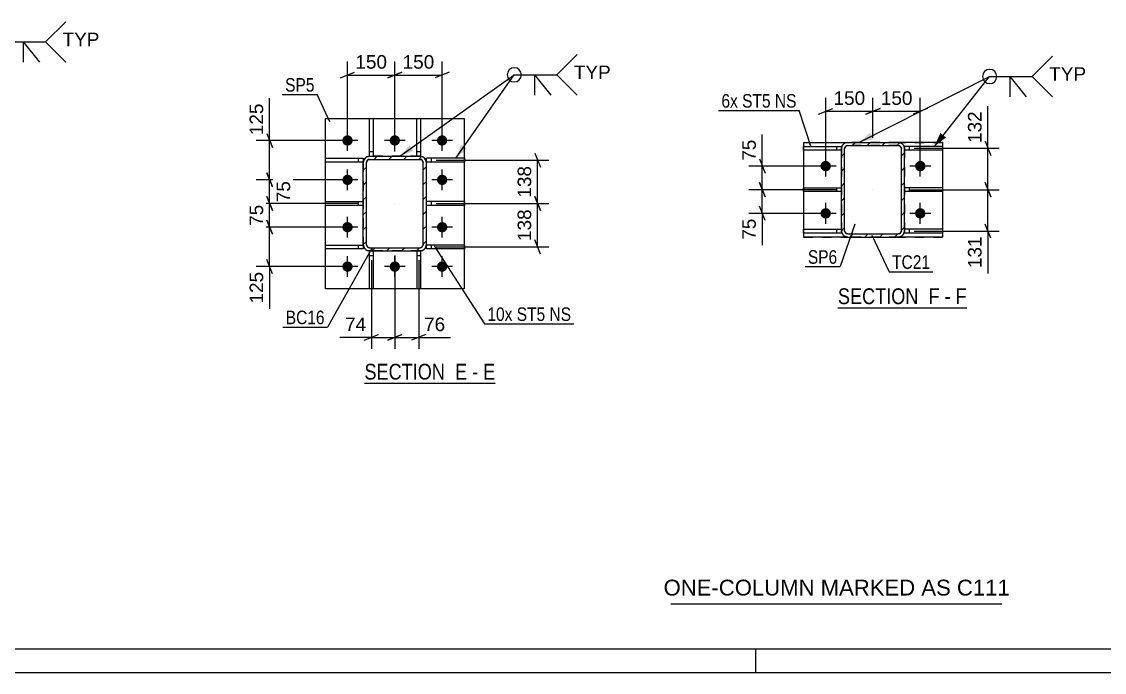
# Model space of a CAD drawing. Header units: millimetres. Extents: x -358 to 483, y -215 to 379.
# Drawn here: x -92.5 to 136.4, y -215 to -77.5 of the extents above; entities that cross this region are included whole.
import ezdxf

# ---------------------------------------------------------------- set-up
doc = ezdxf.new("R2010")
doc.units = ezdxf.units.MM
doc.linetypes.add('DXK_LINE_DOT2', pattern=[3.9198, 1.9599, -1.9599])
doc.linetypes.add('DXK_LINE_DOT3', pattern=[5.9187, 2.979, -0.9799, 0.9799, -0.9799])
doc.styles.add('Arial', font='ARIAL.TTF', dxfattribs={"height": 0.2})
doc.styles.add('Arial Narrow', font='ARIALN.TTF', dxfattribs={"height": 0.2})

# ---------------------------------------------------------------- blocks, each defined once
blk = doc.blocks.new('Unknown-284934251-1133')
at = {"color": 5, "linetype": 'Continuous'}
for p, q in [((-353.25, -210.04), (477.75, -210.04)), ((62.75, -215.04), (62.75, -210.04)), ((-358.25, -215.04), (482.75, -215.04))]:
    blk.add_line(p, q, dxfattribs=at)
blk = doc.blocks.new('Unknown-284934251-16 - 3642')
at = {"color": 6, "linetype": 'Continuous'}
blk.add_line((-20.01, -153.89), (7.63, -153.89), dxfattribs=at)
at = {"color": 0, "linetype": 'Continuous'}
blk.add_wipeout([(-1.91, -153.14), (-1.91, -149.64), (-20.01, -149.64), (-20.01, -153.14)], dxfattribs=at)
at = {"color": 7, "linetype": 'Continuous', "style": 'Arial Narrow'}
blk.add_text('SECTION ', height=3.34, dxfattribs=at).set_placement((-20.01, -153.14))
at = {"color": 0, "linetype": 'Continuous'}
blk.add_wipeout([(1.7, -153.14), (1.7, -149.64), (-0.86, -149.64), (-0.86, -153.14)], dxfattribs=at)
at = {"color": 7, "linetype": 'Continuous', "style": 'Arial Narrow'}
blk.add_text('E', height=3.34, dxfattribs=at).set_placement((-0.86, -153.14))
at = {"color": 0, "linetype": 'Continuous'}
blk.add_wipeout([(4.03, -153.14), (4.03, -149.64), (2.75, -149.64), (2.75, -153.14)], dxfattribs=at)
at = {"color": 7, "linetype": 'Continuous', "style": 'Arial Narrow'}
blk.add_text('-', height=3.34, dxfattribs=at).set_placement((2.75, -153.14))
at = {"color": 0, "linetype": 'Continuous'}
blk.add_wipeout([(7.63, -153.14), (7.63, -149.64), (5.08, -149.64), (5.08, -153.14)], dxfattribs=at)
at = {"color": 7, "linetype": 'Continuous', "style": 'Arial Narrow'}
blk.add_text('E', height=3.34, dxfattribs=at).set_placement((5.08, -153.14))
blk = doc.blocks.new('Unknown-284934251-17 - 3942')
at = {"color": 6, "linetype": 'Continuous'}
blk.add_line((80.08, -137.94), (107.29, -137.94), dxfattribs=at)
at = {"color": 0, "linetype": 'Continuous'}
blk.add_wipeout([(98.18, -137.19), (98.18, -133.69), (80.08, -133.69), (80.08, -137.19)], dxfattribs=at)
at = {"color": 7, "linetype": 'Continuous', "style": 'Arial Narrow'}
blk.add_text('SECTION ', height=3.34, dxfattribs=at).set_placement((80.08, -137.19))
at = {"color": 0, "linetype": 'Continuous'}
blk.add_wipeout([(101.58, -137.19), (101.58, -133.69), (99.23, -133.69), (99.23, -137.19)], dxfattribs=at)
at = {"color": 7, "linetype": 'Continuous', "style": 'Arial Narrow'}
blk.add_text('F', height=3.34, dxfattribs=at).set_placement((99.23, -137.19))
at = {"color": 0, "linetype": 'Continuous'}
blk.add_wipeout([(103.9, -137.19), (103.9, -133.69), (102.63, -133.69), (102.63, -137.19)], dxfattribs=at)
at = {"color": 7, "linetype": 'Continuous', "style": 'Arial Narrow'}
blk.add_text('-', height=3.34, dxfattribs=at).set_placement((102.63, -137.19))
at = {"color": 0, "linetype": 'Continuous'}
blk.add_wipeout([(107.29, -137.19), (107.29, -133.69), (104.95, -133.69), (104.95, -137.19)], dxfattribs=at)
at = {"color": 7, "linetype": 'Continuous', "style": 'Arial Narrow'}
blk.add_text('F', height=3.34, dxfattribs=at).set_placement((104.95, -137.19))
blk = doc.blocks.new('Part-284934251-3740 - 3642')
at = {"color": 2, "linetype": 'Continuous'}
for p, q in [((-28.26, -116.32), (-28.26, -115.52)), ((-28.26, -115.52), (-20.26, -115.52)), ((-20.26, -116.32), (-28.26, -116.32))]:
    blk.add_line(p, q, dxfattribs=at)
at = {"color": 7, "linetype": 'DXK_LINE_DOT2'}
for p, q in [((-21.26, -116.32), (-21.26, -115.52)), ((-20.26, -115.52), (-20.26, -116.32))]:
    blk.add_line(p, q, dxfattribs=at)
blk = doc.blocks.new('Part-284934251-3725 - 3642')
at = {"color": 2, "linetype": 'Continuous'}
for p, q in [((1.13, -115.52), (-6.87, -115.52)), ((-6.87, -116.32), (-6.87, -115.52)), ((1.13, -116.32), (-6.87, -116.32)), ((1.13, -115.52), (1.13, -116.32))]:
    blk.add_line(p, q, dxfattribs=at)
at = {"color": 7, "linetype": 'DXK_LINE_DOT2'}
blk.add_line((-5.87, -116.32), (-5.87, -115.52), dxfattribs=at)
blk = doc.blocks.new('Bolt-284934251-3645 - 3642')
at = {"linetype": 'Continuous'}
for points in [[(-24.69, -102.59, -1), (-22.49, -102.59, -1)], [(-14.69, -102.59, -1), (-12.49, -102.59, -1)], [(-4.69, -102.59, -1), (-2.49, -102.59, -1)], [(-24.69, -110.92, -1), (-22.49, -110.92, -1)], [(-4.69, -110.92, -1), (-2.49, -110.92, -1)], [(-24.69, -120.92, -1), (-22.49, -120.92, -1)], [(-4.69, -120.92, -1), (-2.49, -120.92, -1)], [(-24.69, -129.25, -1), (-22.49, -129.25, -1)], [(-14.69, -129.25, -1), (-12.49, -129.25, -1)], [(-4.69, -129.25, -1), (-2.49, -129.25, -1)]]:
    blk.add_hatch(color=1, dxfattribs=at).paths.add_polyline_path(points)
at = {"color": 1, "linetype": 'Continuous'}
for p, q in [((-23.59, -104.79), (-23.59, -100.39)), ((-13.59, -104.79), (-13.59, -100.39)), ((-3.59, -104.79), (-3.59, -100.39)), ((-21.39, -102.59), (-25.79, -102.59)), ((-11.39, -102.59), (-15.79, -102.59)), ((-1.39, -102.59), (-5.79, -102.59)), ((-23.59, -113.12), (-23.59, -108.72)), ((-3.59, -113.12), (-3.59, -108.72)), ((-21.39, -110.92), (-25.79, -110.92)), ((-1.39, -110.92), (-5.79, -110.92)), ((-23.59, -123.12), (-23.59, -118.72)), ((-3.59, -123.12), (-3.59, -118.72)), ((-21.39, -120.92), (-25.79, -120.92)), ((-1.39, -120.92), (-5.79, -120.92)), ((-23.59, -131.45), (-23.59, -127.05)), ((-13.59, -131.45), (-13.59, -127.05)), ((-3.59, -131.45), (-3.59, -127.05)), ((-21.39, -129.25), (-25.79, -129.25)), ((-11.39, -129.25), (-15.79, -129.25)), ((-1.39, -129.25), (-5.79, -129.25))]:
    blk.add_line(p, q, dxfattribs=at)
blk = doc.blocks.new('Part-284934251-3715 - 3642')
at = {"color": 2, "linetype": 'Continuous'}
for p, q in [((1.13, -124.69), (-6.87, -124.69)), ((-6.87, -125.49), (-6.87, -124.69)), ((1.13, -125.49), (-6.87, -125.49)), ((1.13, -124.69), (1.13, -125.49))]:
    blk.add_line(p, q, dxfattribs=at)
at = {"color": 7, "linetype": 'DXK_LINE_DOT2'}
blk.add_line((-5.87, -125.49), (-5.87, -124.69), dxfattribs=at)
blk = doc.blocks.new('Part-284934251-3720 - 3642')
at = {"color": 2, "linetype": 'Continuous'}
for p, q in [((1.13, -106.35), (-6.87, -106.35)), ((-6.87, -107.15), (-6.87, -106.35)), ((1.13, -107.15), (-6.87, -107.15)), ((1.13, -106.35), (1.13, -107.15))]:
    blk.add_line(p, q, dxfattribs=at)
at = {"color": 7, "linetype": 'DXK_LINE_DOT2'}
blk.add_line((-5.87, -107.15), (-5.87, -106.35), dxfattribs=at)
blk = doc.blocks.new('Part-284934251-3730 - 3642')
at = {"color": 2, "linetype": 'Continuous'}
for p, q in [((-28.26, -125.49), (-28.26, -124.69)), ((-28.26, -124.69), (-20.26, -124.69)), ((-20.26, -125.49), (-28.26, -125.49)), ((-20.26, -124.69), (-20.26, -125.49))]:
    blk.add_line(p, q, dxfattribs=at)
at = {"color": 7, "linetype": 'DXK_LINE_DOT2'}
blk.add_line((-21.26, -125.49), (-21.26, -124.69), dxfattribs=at)
blk = doc.blocks.new('Part-284934251-3735 - 3642')
at = {"color": 2, "linetype": 'Continuous'}
for p, q in [((-28.26, -107.15), (-28.26, -106.35)), ((-28.26, -106.35), (-20.26, -106.35)), ((-20.26, -107.15), (-28.26, -107.15)), ((-20.26, -106.35), (-20.26, -107.15))]:
    blk.add_line(p, q, dxfattribs=at)
at = {"color": 7, "linetype": 'DXK_LINE_DOT2'}
blk.add_line((-21.26, -107.15), (-21.26, -106.35), dxfattribs=at)
blk = doc.blocks.new('Part-284934251-3745 - 3642')
at = {"color": 2, "linetype": 'Continuous'}
for p, q in [((-18.94, -105.92), (-18.94, -97.92)), ((-18.94, -97.92), (-18.14, -97.92)), ((-18.14, -97.92), (-18.14, -105.92)), ((-18.92, -105.92), (-18.94, -105.92))]:
    blk.add_line(p, q, dxfattribs=at)
at = {"color": 7, "linetype": 'DXK_LINE_DOT2'}
for p, q in [((-18.94, -104.92), (-18.14, -104.92)), ((-18.94, -105.92), (-18.14, -105.92))]:
    blk.add_line(p, q, dxfattribs=at)
blk = doc.blocks.new('Part-284934251-3750 - 3642')
at = {"color": 2, "linetype": 'Continuous'}
for p, q in [((-8.94, -105.92), (-8.94, -97.92)), ((-8.94, -97.92), (-8.14, -97.92)), ((-8.14, -97.92), (-8.14, -105.92)), ((-8.14, -105.92), (-8.26, -105.92))]:
    blk.add_line(p, q, dxfattribs=at)
at = {"color": 7, "linetype": 'DXK_LINE_DOT2'}
for p, q in [((-8.94, -104.92), (-8.14, -104.92)), ((-8.26, -105.92), (-8.94, -105.92))]:
    blk.add_line(p, q, dxfattribs=at)
blk = doc.blocks.new('Part-284934251-3755 - 3642')
at = {"color": 2, "linetype": 'Continuous'}
for p, q in [((-18.94, -133.92), (-18.94, -125.92)), ((-18.94, -125.92), (-18.92, -125.92)), ((-18.14, -125.92), (-18.14, -133.92)), ((-18.14, -133.92), (-18.94, -133.92))]:
    blk.add_line(p, q, dxfattribs=at)
at = {"color": 7, "linetype": 'DXK_LINE_DOT2'}
for p, q in [((-18.14, -125.92), (-18.94, -125.92)), ((-18.94, -126.92), (-18.14, -126.92))]:
    blk.add_line(p, q, dxfattribs=at)
blk = doc.blocks.new('Part-284934251-3760 - 3642')
at = {"color": 2, "linetype": 'Continuous'}
for p, q in [((-8.94, -125.92), (-8.94, -133.92)), ((-8.14, -125.92), (-8.26, -125.92)), ((-8.14, -125.92), (-8.14, -133.92)), ((-8.14, -133.92), (-8.94, -133.92))]:
    blk.add_line(p, q, dxfattribs=at)
at = {"color": 7, "linetype": 'DXK_LINE_DOT2'}
for p, q in [((-8.26, -125.92), (-8.94, -125.92)), ((-8.94, -126.92), (-8.14, -126.92))]:
    blk.add_line(p, q, dxfattribs=at)
blk = doc.blocks.new('Part-284934251-3765 - 3642')
at = {"color": 2, "linetype": 'Continuous'}
for p, q in [((-28.26, -133.92), (-28.26, -97.92)), ((-28.26, -97.92), (1.08, -97.92)), ((1.08, -97.92), (1.08, -106.35)), ((1.08, -107.15), (1.08, -115.52)), ((1.08, -116.32), (1.08, -124.69)), ((1.08, -125.49), (1.08, -133.92)), ((1.08, -133.92), (-28.26, -133.92))]:
    blk.add_line(p, q, dxfattribs=at)
at = {"color": 7, "linetype": 'DXK_LINE_DOT2'}
for p, q in [((1.08, -106.35), (1.08, -107.15)), ((1.08, -115.52), (1.08, -116.32)), ((1.08, -124.69), (1.08, -125.49))]:
    blk.add_line(p, q, dxfattribs=at)
blk = doc.blocks.new('Part-284934251-3777 - 3642')
at = {"linetype": 'Continuous'}
h = blk.add_hatch(dxfattribs=at)
h.set_pattern_fill('', scale=0.7, style=0, pattern_type=0)
h.set_pattern_definition([(45, (-20.2567, -124.5854), (-1.57154, 1.57154), [])])
h.paths.add_polyline_path([(-20.26, -107.25), (-20.26, -124.59), (-20.16, -125.1), (-19.87, -125.53), (-19.43, -125.82), (-18.92, -125.92), (-8.26, -125.92), (-7.75, -125.82), (-7.31, -125.53), (-7.02, -125.1), (-6.92, -124.59), (-6.92, -107.25), (-7.02, -106.74), (-7.31, -106.31), (-7.75, -106.02), (-8.26, -105.92), (-18.92, -105.92), (-19.43, -106.02), (-19.87, -106.31), (-20.16, -106.74)])
h.paths.add_polyline_path([(-19.39, -106.78), (-19.18, -106.64), (-18.92, -106.59), (-8.26, -106.59), (-8, -106.64), (-7.79, -106.78), (-7.64, -107), (-7.59, -107.25), (-7.59, -124.59), (-7.64, -124.84), (-7.79, -125.06), (-8, -125.2), (-8.26, -125.25), (-18.92, -125.25), (-19.18, -125.2), (-19.39, -125.06), (-19.54, -124.84), (-19.59, -124.59), (-19.59, -107.25), (-19.54, -107)])
at = {"color": 7, "linetype": 'DXK_LINE_DOT2'}
for p, q in [((-20.26, -107.25), (-20.16, -106.74)), ((-20.26, -107.25), (-20.26, -124.59)), ((-19.54, -107), (-19.59, -107.25)), ((-19.59, -124.59), (-19.59, -107.25)), ((-19.43, -106.02), (-18.92, -105.92)), ((-18.92, -106.59), (-19.18, -106.64)), ((-8.26, -105.92), (-18.92, -105.92)), ((-18.92, -106.59), (-8.26, -106.59)), ((-8.26, -105.92), (-7.75, -106.02)), ((-8, -106.64), (-8.26, -106.59)), ((-7.59, -107.25), (-7.64, -107)), ((-7.59, -124.59), (-7.59, -107.25)), ((-7.02, -106.74), (-6.92, -107.25)), ((-6.92, -124.59), (-6.92, -107.25)), ((-20.16, -125.1), (-20.26, -124.59)), ((-19.59, -124.59), (-19.54, -124.84)), ((-18.92, -125.92), (-19.43, -125.82)), ((-19.18, -125.2), (-18.92, -125.25)), ((-18.92, -125.25), (-8.26, -125.25)), ((-8.26, -125.25), (-8, -125.2)), ((-7.75, -125.82), (-8.26, -125.92)), ((-7.64, -124.84), (-7.59, -124.59)), ((-6.92, -124.59), (-7.02, -125.1)), ((-8.26, -125.92), (-18.92, -125.92))]:
    blk.add_line(p, q, dxfattribs=at)
at = {"color": 2, "linetype": 'Continuous'}
for p, q in [((-20.16, -106.74), (-20.26, -107.25)), ((-20.26, -124.59), (-20.26, -107.25)), ((-19.59, -107.25), (-19.54, -107)), ((-19.59, -124.59), (-19.59, -107.25)), ((-18.92, -105.92), (-19.43, -106.02)), ((-19.18, -106.64), (-18.92, -106.59)), ((-18.92, -105.92), (-8.26, -105.92)), ((-18.92, -106.59), (-8.26, -106.59)), ((-7.75, -106.02), (-8.26, -105.92)), ((-8.26, -106.59), (-8, -106.64)), ((-7.64, -107), (-7.59, -107.25)), ((-7.59, -124.59), (-7.59, -107.25)), ((-6.92, -107.25), (-7.02, -106.74)), ((-6.92, -124.59), (-6.92, -107.25)), ((-20.26, -124.59), (-20.16, -125.1)), ((-19.54, -124.84), (-19.59, -124.59)), ((-19.43, -125.82), (-18.92, -125.92)), ((-18.92, -125.25), (-19.18, -125.2)), ((-18.92, -125.25), (-8.26, -125.25)), ((-8, -125.2), (-8.26, -125.25)), ((-8.26, -125.92), (-7.75, -125.82)), ((-7.59, -124.59), (-7.64, -124.84)), ((-7.02, -125.1), (-6.92, -124.59)), ((-18.92, -125.92), (-8.26, -125.92))]:
    blk.add_line(p, q, dxfattribs=at)
at = {"color": 7, "linetype": 'DXK_LINE_DOT3'}
blk.add_line((-13.59, -115.92), (-13.59, -115.92), dxfattribs=at)
at = {"color": 7, "linetype": 'DXK_LINE_DOT2'}
for centre, radius, start, end in [((-18.92, -107.25), 1.33, 112.5, 157.5), ((-18.92, -107.25), 0.667, 112.5, 157.5), ((-8.26, -107.25), 0.667, 22.5, 67.5), ((-8.26, -107.25), 1.33, 22.5, 67.5), ((-18.92, -124.59), 1.33, 202.5, 247.5), ((-18.92, -124.59), 0.667, 202.5, 247.5), ((-8.26, -124.59), 0.667, 292.5, 337.5), ((-8.26, -124.59), 1.33, 292.5, 337.5)]:
    blk.add_arc(centre, radius, start, end, dxfattribs=at)
at = {"color": 2, "linetype": 'Continuous'}
for centre, radius, start, end in [((-18.92, -107.25), 1.33, 112.5, 157.5), ((-18.92, -107.25), 0.667, 112.5, 157.5), ((-8.26, -107.25), 0.667, 22.5, 67.5), ((-8.26, -107.25), 1.33, 22.5, 67.5), ((-18.92, -124.59), 1.33, 202.5, 247.5), ((-18.92, -124.59), 0.667, 202.5, 247.5), ((-8.26, -124.59), 0.667, 292.5, 337.5), ((-8.26, -124.59), 1.33, 292.5, 337.5)]:
    blk.add_arc(centre, radius, start, end, dxfattribs=at)
blk = doc.blocks.new('Part-284934251-4000 - 3942')
at = {"color": 2, "linetype": 'Continuous'}
for p, q in [((72.82, -122.17), (72.82, -121.37)), ((72.82, -121.37), (80.82, -121.37)), ((80.82, -122.17), (72.82, -122.17)), ((80.82, -121.66), (80.82, -122.17))]:
    blk.add_line(p, q, dxfattribs=at)
at = {"color": 7, "linetype": 'DXK_LINE_DOT2'}
for p, q in [((79.82, -122.17), (79.82, -121.37)), ((80.82, -121.37), (80.82, -121.66))]:
    blk.add_line(p, q, dxfattribs=at)
blk = doc.blocks.new('Part-284934251-3984 - 3942')
at = {"linetype": 'Continuous'}
h = blk.add_hatch(dxfattribs=at)
h.set_pattern_fill('', scale=0.7, style=0, pattern_type=0)
h.set_pattern_definition([(45, (80.8232, -121.665), (-1.57154, 1.57154), [])])
h.paths.add_polyline_path([(80.82, -104.33), (80.82, -121.66), (80.92, -122.18), (81.21, -122.61), (81.65, -122.9), (82.16, -123), (92.82, -123), (93.33, -122.9), (93.77, -122.61), (94.06, -122.18), (94.16, -121.66), (94.16, -104.33), (94.06, -103.82), (93.77, -103.39), (93.33, -103.1), (92.82, -103), (82.16, -103), (81.65, -103.1), (81.21, -103.39), (80.92, -103.82)])
h.paths.add_polyline_path([(81.69, -103.86), (81.9, -103.72), (82.16, -103.66), (92.82, -103.66), (93.08, -103.72), (93.29, -103.86), (93.44, -104.08), (93.49, -104.33), (93.49, -121.66), (93.44, -121.92), (93.29, -122.14), (93.08, -122.28), (92.82, -122.33), (82.16, -122.33), (81.9, -122.28), (81.69, -122.14), (81.54, -121.92), (81.49, -121.66), (81.49, -104.33), (81.54, -104.08)])
at = {"color": 7, "linetype": 'DXK_LINE_DOT2'}
for p, q in [((80.82, -104.33), (80.92, -103.82)), ((80.82, -104.33), (80.82, -121.66)), ((81.54, -104.08), (81.49, -104.33)), ((81.49, -121.66), (81.49, -104.33)), ((81.65, -103.1), (82.16, -103)), ((82.16, -103.66), (81.9, -103.72)), ((92.82, -103), (82.16, -103)), ((92.82, -103.66), (82.16, -103.66)), ((92.82, -103), (93.33, -103.1)), ((93.08, -103.72), (92.82, -103.66)), ((93.49, -104.33), (93.44, -104.08)), ((93.49, -121.66), (93.49, -104.33)), ((94.06, -103.82), (94.16, -104.33)), ((94.16, -104.33), (94.16, -121.66)), ((94.16, -104.33), (94.16, -104.33)), ((80.92, -122.17), (80.82, -121.66)), ((81.49, -121.66), (81.54, -121.92)), ((82.16, -123), (81.65, -122.9)), ((81.9, -122.28), (82.16, -122.33)), ((82.16, -122.33), (92.82, -122.33)), ((82.16, -123), (92.82, -123)), ((92.82, -122.33), (93.08, -122.28)), ((93.33, -122.9), (92.82, -123)), ((93.44, -121.92), (93.49, -121.66)), ((94.16, -121.66), (94.06, -122.17))]:
    blk.add_line(p, q, dxfattribs=at)
at = {"color": 2, "linetype": 'Continuous'}
for p, q in [((80.92, -103.82), (80.82, -104.33)), ((80.82, -104.33), (80.82, -104.33)), ((80.82, -121.66), (80.82, -104.33)), ((81.49, -104.33), (81.54, -104.08)), ((81.49, -104.33), (81.49, -104.33)), ((81.49, -121.66), (81.49, -104.33)), ((82.16, -103), (81.65, -103.1)), ((81.9, -103.72), (82.16, -103.66)), ((82.16, -103), (82.16, -103)), ((82.16, -103), (92.82, -103)), ((82.16, -103.66), (82.16, -103.66)), ((82.16, -103.66), (92.82, -103.66)), ((92.82, -103), (92.82, -103)), ((93.33, -103.1), (92.82, -103)), ((92.82, -103.66), (92.82, -103.66)), ((92.82, -103.66), (93.08, -103.72)), ((93.44, -104.08), (93.49, -104.33)), ((93.49, -104.33), (93.49, -104.33)), ((93.49, -121.66), (93.49, -104.33)), ((94.16, -104.33), (94.06, -103.82)), ((94.16, -104.33), (94.16, -104.33)), ((94.16, -121.66), (94.16, -104.33)), ((80.82, -121.66), (80.82, -121.66)), ((80.82, -121.66), (80.92, -122.18)), ((81.49, -121.66), (81.49, -121.66)), ((81.54, -121.92), (81.49, -121.66)), ((81.65, -122.9), (82.16, -123)), ((82.16, -122.33), (81.9, -122.28)), ((82.16, -122.33), (82.16, -122.33)), ((82.16, -122.33), (92.82, -122.33)), ((82.16, -123), (82.16, -123)), ((82.16, -123), (92.82, -123)), ((93.08, -122.28), (92.82, -122.33)), ((92.82, -122.33), (92.82, -122.33)), ((92.82, -123), (93.33, -122.9)), ((92.82, -123), (92.82, -123)), ((93.49, -121.66), (93.44, -121.92)), ((93.49, -121.66), (93.49, -121.66)), ((94.06, -122.18), (94.16, -121.66)), ((94.16, -121.66), (94.16, -121.66))]:
    blk.add_line(p, q, dxfattribs=at)
at = {"color": 7, "linetype": 'DXK_LINE_DOT3'}
blk.add_line((87.49, -113), (87.49, -113), dxfattribs=at)
at = {"color": 7, "linetype": 'DXK_LINE_DOT2'}
for centre, radius, start, end in [((82.16, -104.33), 1.33, 112.5, 157.5), ((82.16, -104.33), 0.667, 112.5, 157.5), ((92.82, -104.33), 0.667, 22.5, 67.5), ((92.82, -104.33), 1.33, 22.5, 67.5), ((82.16, -121.66), 1.33, 202.5, 247.5), ((82.16, -121.66), 0.667, 202.5, 247.5), ((92.82, -121.66), 0.667, 292.5, 337.5), ((92.82, -121.66), 1.33, 292.5, 337.5)]:
    blk.add_arc(centre, radius, start, end, dxfattribs=at)
at = {"color": 2, "linetype": 'Continuous'}
for centre, radius, start, end in [((82.16, -104.33), 1.33, 112.5, 157.5), ((82.16, -104.33), 0.667, 112.5, 157.5), ((92.82, -104.33), 0.667, 22.5, 67.5), ((92.82, -104.33), 1.33, 22.5, 67.5), ((82.16, -121.66), 1.33, 202.5, 247.5), ((82.16, -121.66), 0.667, 202.5, 247.5), ((92.82, -121.66), 0.667, 292.5, 337.5), ((92.82, -121.66), 1.33, 292.5, 337.5)]:
    blk.add_arc(centre, radius, start, end, dxfattribs=at)
blk = doc.blocks.new('Part-284934251-3990 - 3942')
at = {"color": 2, "linetype": 'Continuous'}
for p, q in [((72.82, -113.4), (72.82, -112.6)), ((72.82, -112.6), (80.82, -112.6)), ((80.82, -113.4), (72.82, -113.4))]:
    blk.add_line(p, q, dxfattribs=at)
at = {"color": 7, "linetype": 'DXK_LINE_DOT2'}
for p, q in [((79.82, -113.4), (79.82, -112.6)), ((80.82, -112.6), (80.82, -113.4))]:
    blk.add_line(p, q, dxfattribs=at)
blk = doc.blocks.new('Part-284934251-3995 - 3942')
at = {"color": 2, "linetype": 'Continuous'}
for p, q in [((72.82, -104.63), (72.82, -103.83)), ((72.82, -103.83), (80.82, -103.83)), ((80.82, -104.63), (72.82, -104.63)), ((80.82, -103.83), (80.82, -104.33))]:
    blk.add_line(p, q, dxfattribs=at)
at = {"color": 7, "linetype": 'DXK_LINE_DOT2'}
for p, q in [((79.82, -104.63), (79.82, -103.83)), ((80.82, -104.33), (80.82, -104.63))]:
    blk.add_line(p, q, dxfattribs=at)
blk = doc.blocks.new('Part-284934251-4005 - 3942')
at = {"color": 2, "linetype": 'Continuous'}
for p, q in [((102.21, -112.6), (94.21, -112.6)), ((94.21, -113.4), (94.21, -112.6)), ((102.21, -113.4), (94.21, -113.4)), ((102.21, -112.6), (102.21, -113.4))]:
    blk.add_line(p, q, dxfattribs=at)
at = {"color": 7, "linetype": 'DXK_LINE_DOT2'}
blk.add_line((95.21, -113.4), (95.21, -112.6), dxfattribs=at)
blk = doc.blocks.new('Part-284934251-4010 - 3942')
at = {"color": 2, "linetype": 'Continuous'}
for p, q in [((102.21, -103.83), (94.21, -103.83)), ((94.21, -104.63), (94.21, -103.83)), ((102.21, -104.63), (94.21, -104.63)), ((102.21, -103.83), (102.21, -104.63))]:
    blk.add_line(p, q, dxfattribs=at)
at = {"color": 7, "linetype": 'DXK_LINE_DOT2'}
blk.add_line((95.21, -104.63), (95.21, -103.83), dxfattribs=at)
blk = doc.blocks.new('Part-284934251-4015 - 3942')
at = {"color": 2, "linetype": 'Continuous'}
for p, q in [((102.21, -121.37), (94.21, -121.37)), ((94.21, -122.17), (94.21, -121.37)), ((102.21, -122.17), (94.21, -122.17)), ((102.21, -121.37), (102.21, -122.17))]:
    blk.add_line(p, q, dxfattribs=at)
at = {"color": 7, "linetype": 'DXK_LINE_DOT2'}
blk.add_line((95.21, -122.17), (95.21, -121.37), dxfattribs=at)
blk = doc.blocks.new('Part-284934251-4020 - 3942')
at = {"color": 2, "linetype": 'Continuous'}
for p, q in [((72.82, -103), (72.82, -123)), ((72.82, -103), (82.16, -103)), ((102.16, -103), (92.82, -103)), ((102.16, -103), (102.16, -103.83)), ((102.16, -104.63), (102.16, -112.6)), ((102.16, -113.4), (102.16, -121.37)), ((72.82, -123), (72.82, -123)), ((82.16, -123), (72.82, -123)), ((102.16, -123), (92.82, -123)), ((102.16, -122.17), (102.16, -123)), ((102.16, -123), (102.16, -123))]:
    blk.add_line(p, q, dxfattribs=at)
at = {"color": 7, "linetype": 'DXK_LINE_DOT2'}
for p, q in [((72.82, -103), (72.82, -103)), ((72.82, -103), (102.16, -103)), ((82.16, -103), (92.82, -103)), ((102.16, -103.83), (102.16, -104.63)), ((102.16, -112.6), (102.16, -113.4)), ((72.82, -123), (102.16, -123)), ((92.82, -123), (82.16, -123)), ((102.16, -121.37), (102.16, -122.17))]:
    blk.add_line(p, q, dxfattribs=at)
blk = doc.blocks.new('Bolt-284934251-4086 - 3942')
at = {"linetype": 'Continuous'}
for points in [[(77.49, -106.9), (77.72, -106.92), (77.94, -106.99), (78.14, -107.11), (78.31, -107.26), (78.44, -107.45), (78.54, -107.66), (78.58, -107.88), (78.58, -108.11), (78.54, -108.34), (78.44, -108.55), (78.31, -108.73), (78.14, -108.89), (77.94, -109), (77.72, -109.07), (77.49, -109.1), (77.26, -109.07), (77.04, -109), (76.84, -108.89), (76.67, -108.73), (76.54, -108.55), (76.44, -108.34), (76.4, -108.11), (76.4, -107.88), (76.44, -107.66), (76.54, -107.45), (76.67, -107.26), (76.84, -107.11), (77.04, -106.99), (77.26, -106.92)], [(97.49, -106.9), (97.72, -106.92), (97.94, -106.99), (98.14, -107.11), (98.31, -107.26), (98.44, -107.45), (98.54, -107.66), (98.58, -107.88), (98.58, -108.11), (98.54, -108.34), (98.44, -108.55), (98.31, -108.73), (98.14, -108.89), (97.94, -109), (97.72, -109.07), (97.49, -109.1), (97.26, -109.07), (97.04, -109), (96.84, -108.89), (96.67, -108.73), (96.54, -108.55), (96.44, -108.34), (96.4, -108.11), (96.4, -107.88), (96.44, -107.66), (96.54, -107.45), (96.67, -107.26), (96.84, -107.11), (97.04, -106.99), (97.26, -106.92)], [(77.49, -116.9), (77.72, -116.92), (77.94, -116.99), (78.14, -117.11), (78.31, -117.26), (78.44, -117.45), (78.54, -117.66), (78.58, -117.88), (78.58, -118.11), (78.54, -118.34), (78.44, -118.55), (78.31, -118.73), (78.14, -118.89), (77.94, -119), (77.72, -119.07), (77.49, -119.1), (77.26, -119.07), (77.04, -119), (76.84, -118.89), (76.67, -118.73), (76.54, -118.55), (76.44, -118.34), (76.4, -118.11), (76.4, -117.88), (76.44, -117.66), (76.54, -117.45), (76.67, -117.26), (76.84, -117.11), (77.04, -116.99), (77.26, -116.92)], [(97.49, -116.9), (97.72, -116.92), (97.94, -116.99), (98.14, -117.11), (98.31, -117.26), (98.44, -117.45), (98.54, -117.66), (98.58, -117.88), (98.58, -118.11), (98.54, -118.34), (98.44, -118.55), (98.31, -118.73), (98.14, -118.89), (97.94, -119), (97.72, -119.07), (97.49, -119.1), (97.26, -119.07), (97.04, -119), (96.84, -118.89), (96.67, -118.73), (96.54, -118.55), (96.44, -118.34), (96.4, -118.11), (96.4, -117.88), (96.44, -117.66), (96.54, -117.45), (96.67, -117.26), (96.84, -117.11), (97.04, -116.99), (97.26, -116.92)]]:
    blk.add_hatch(color=1, dxfattribs=at).paths.add_polyline_path(points)
at = {"color": 1, "linetype": 'Continuous'}
for p, q in [((77.49, -110.2), (77.49, -105.8)), ((97.49, -110.2), (97.49, -105.8)), ((79.69, -108), (75.29, -108)), ((99.69, -108), (95.29, -108)), ((77.49, -120.2), (77.49, -115.8)), ((97.49, -120.2), (97.49, -115.8)), ((79.69, -118), (75.29, -118)), ((99.69, -118), (95.29, -118))]:
    blk.add_line(p, q, dxfattribs=at)
blk = doc.blocks.new('StraightDimension-284934251-15286 - 3642')
at = {"color": 7, "linetype": 'Continuous'}
for p, q in [((-24.59, -102.59), (-42.92, -102.59)), ((-40.67, -101.09), (-39.47, -104.09)), ((-40.07, -110.92), (-40.07, -102.59)), ((-39.47, -112.42), (-40.67, -109.42)), ((-24.59, -110.92), (-42.92, -110.92))]:
    blk.add_line(p, q, dxfattribs=at)
at = {"color": 0}
blk.add_wipeout([(-40.82, -94.19), (-45.02, -94.19), (-45.02, -102.06), (-40.82, -102.06)], dxfattribs=at)
at = {"color": 7, "linetype": 'Continuous'}
blk.add_line((-40.07, -102.59), (-40.07, -93.66), dxfattribs=at)
blk.add_line((-40.07, -102.59), (-40.07, -93.66), dxfattribs=at)
at = {"color": 3, "style": 'Arial'}
blk.add_text('125', height=2.865, rotation=90.0002, dxfattribs=at).set_placement((-41.42, -101.46))
blk = doc.blocks.new('StraightDimension-284934251-3825 - 3642')
at = {"color": 7, "linetype": 'Continuous'}
for p, q in [((-23.59, -101.59), (-23.59, -85.91)), ((-13.59, -104.92), (-13.59, -85.91)), ((-25.09, -89.36), (-22.09, -88.16)), ((-23.59, -88.76), (-13.59, -88.76)), ((-12.09, -88.16), (-15.09, -89.36))]:
    blk.add_line(p, q, dxfattribs=at)
at = {"color": 0}
blk.add_wipeout([(-14.65, -88.01), (-14.65, -83.81), (-22.53, -83.81), (-22.53, -88.01)], dxfattribs=at)
at = {"color": 3, "style": 'Arial'}
blk.add_text('150', height=2.865, dxfattribs=at).set_placement((-21.93, -87.41))
blk = doc.blocks.new('StraightDimension-284934251-15289 - 3642')
at = {"color": 7, "linetype": 'Continuous'}
for p, q in [((-24.59, -120.92), (-42.92, -120.92)), ((-40.67, -119.42), (-39.47, -122.42)), ((-40.07, -129.25), (-40.07, -120.92)), ((-39.47, -130.75), (-40.67, -127.75)), ((-24.59, -129.25), (-42.92, -129.25))]:
    blk.add_line(p, q, dxfattribs=at)
at = {"color": 0}
blk.add_wipeout([(-40.82, -129.78), (-45.02, -129.78), (-45.02, -137.65), (-40.82, -137.65)], dxfattribs=at)
at = {"color": 7, "linetype": 'Continuous'}
blk.add_line((-40.07, -129.25), (-40.07, -138.17), dxfattribs=at)
blk.add_line((-40.07, -129.25), (-40.07, -138.17), dxfattribs=at)
at = {"color": 3, "style": 'Arial'}
blk.add_text('125', height=2.865, rotation=90.0002, dxfattribs=at).set_placement((-41.42, -137.05))
blk = doc.blocks.new('StraightDimension-284934251-3816 - 3642')
at = {"color": 7, "linetype": 'Continuous'}
for p, q in [((-13.59, -126.92), (-13.59, -146.64)), ((-8.54, -127.92), (-8.54, -146.64)), ((-15.09, -144.84), (-12.09, -143.64)), ((-7.04, -143.64), (-10.04, -144.84)), ((-13.59, -144.24), (-8.54, -144.24))]:
    blk.add_line(p, q, dxfattribs=at)
at = {"color": 0}
blk.add_wipeout([(-2.36, -143.49), (-2.36, -139.29), (-8.01, -139.29), (-8.01, -143.49)], dxfattribs=at)
at = {"color": 7, "linetype": 'Continuous'}
blk.add_line((-8.54, -144.24), (-1.84, -144.24), dxfattribs=at)
blk.add_line((-8.54, -144.24), (-1.84, -144.24), dxfattribs=at)
at = {"color": 3, "style": 'Arial'}
blk.add_text('76', height=2.865, dxfattribs=at).set_placement((-7.41, -142.89))
blk = doc.blocks.new('StraightDimension-284934251-3820 - 3642')
at = {"color": 7, "linetype": 'Continuous'}
for p, q in [((-18.54, -127.92), (-18.54, -146.64)), ((-13.59, -126.92), (-13.59, -146.64)), ((-20.04, -144.84), (-17.04, -143.64)), ((-12.09, -143.64), (-15.09, -144.84)), ((-18.54, -144.24), (-13.59, -144.24))]:
    blk.add_line(p, q, dxfattribs=at)
at = {"color": 0}
blk.add_wipeout([(-19.06, -143.49), (-19.06, -139.29), (-24.71, -139.29), (-24.71, -143.49)], dxfattribs=at)
at = {"color": 7, "linetype": 'Continuous'}
blk.add_line((-18.54, -144.24), (-25.23, -144.24), dxfattribs=at)
blk.add_line((-18.54, -144.24), (-25.23, -144.24), dxfattribs=at)
at = {"color": 3, "style": 'Arial'}
blk.add_text('74', height=2.865, dxfattribs=at).set_placement((-24.11, -142.89))
blk = doc.blocks.new('StraightDimension-284934251-3833 - 3642')
at = {"color": 7, "linetype": 'Continuous'}
for p, q in [((-13.59, -104.92), (-13.59, -85.91)), ((-3.59, -101.59), (-3.59, -85.91)), ((-15.09, -89.36), (-12.09, -88.16)), ((-13.59, -88.76), (-3.59, -88.76)), ((-2.09, -88.16), (-5.09, -89.36))]:
    blk.add_line(p, q, dxfattribs=at)
at = {"color": 0}
blk.add_wipeout([(-4.65, -88.01), (-4.65, -83.81), (-12.53, -83.81), (-12.53, -88.01)], dxfattribs=at)
at = {"color": 3, "style": 'Arial'}
blk.add_text('150', height=2.865, dxfattribs=at).set_placement((-11.93, -87.41))
blk = doc.blocks.new('StraightDimension-284934251-3869 - 3642')
at = {"color": 7, "linetype": 'Continuous'}
for p, q in [((15.98, -105.25), (17.18, -108.25)), ((-4.87, -106.75), (18.98, -106.75)), ((16.58, -115.92), (16.58, -106.75)), ((17.18, -117.42), (15.98, -114.42)), ((-4.87, -115.92), (18.98, -115.92))]:
    blk.add_line(p, q, dxfattribs=at)
at = {"color": 0}
blk.add_wipeout([(15.83, -107.4), (11.63, -107.4), (11.63, -115.27), (15.83, -115.27)], dxfattribs=at)
at = {"color": 3, "style": 'Arial'}
blk.add_text('138', height=2.865, rotation=90.0002, dxfattribs=at).set_placement((15.23, -114.67))
blk = doc.blocks.new('StraightDimension-284934251-3873 - 3642')
at = {"color": 7, "linetype": 'Continuous'}
for p, q in [((15.98, -114.42), (17.18, -117.42)), ((-4.87, -115.92), (18.98, -115.92)), ((16.58, -125.09), (16.58, -115.92)), ((17.18, -126.59), (15.98, -123.59)), ((-4.87, -125.09), (18.98, -125.09))]:
    blk.add_line(p, q, dxfattribs=at)
at = {"color": 0}
blk.add_wipeout([(15.83, -116.57), (11.63, -116.57), (11.63, -124.44), (15.83, -124.44)], dxfattribs=at)
at = {"color": 3, "style": 'Arial'}
blk.add_text('138', height=2.865, rotation=90.0002, dxfattribs=at).set_placement((15.23, -123.84))
blk = doc.blocks.new('StraightDimension-284934251-15287 - 3642')
at = {"color": 7, "linetype": 'Continuous'}
for p, q in [((-40.67, -109.42), (-39.47, -112.42)), ((-24.59, -110.92), (-42.47, -110.92)), ((-40.07, -115.92), (-40.07, -110.92)), ((-39.47, -117.42), (-40.67, -114.42)), ((-21.26, -115.92), (-42.47, -115.92))]:
    blk.add_line(p, q, dxfattribs=at)
at = {"color": 0}
blk.add_wipeout([(-35.12, -110.6), (-39.32, -110.6), (-39.32, -116.24), (-35.12, -116.24)], dxfattribs=at)
at = {"color": 3, "style": 'Arial'}
blk.add_text('75', height=2.865, rotation=90.0002, dxfattribs=at).set_placement((-35.72, -115.64))
blk = doc.blocks.new('StraightDimension-284934251-15288 - 3642')
at = {"color": 7, "linetype": 'Continuous'}
for p, q in [((-40.67, -114.42), (-39.47, -117.42)), ((-21.26, -115.92), (-42.92, -115.92)), ((-40.07, -120.92), (-40.07, -115.92)), ((-24.59, -120.92), (-42.92, -120.92)), ((-39.47, -122.42), (-40.67, -119.42))]:
    blk.add_line(p, q, dxfattribs=at)
at = {"color": 0}
blk.add_wipeout([(-40.82, -115.6), (-45.02, -115.6), (-45.02, -121.24), (-40.82, -121.24)], dxfattribs=at)
at = {"color": 3, "style": 'Arial'}
blk.add_text('75', height=2.865, rotation=90.0002, dxfattribs=at).set_placement((-41.42, -120.64))
blk = doc.blocks.new('StraightDimension-284934251-10216 - 3942')
at = {"color": 7, "linetype": 'Continuous'}
for p, q in [((63.47, -111.5), (64.67, -114.5)), ((79.82, -113), (61.22, -113)), ((64.07, -118), (64.07, -113)), ((64.67, -119.5), (63.47, -116.5)), ((76.49, -118), (61.22, -118))]:
    blk.add_line(p, q, dxfattribs=at)
at = {"color": 0}
blk.add_wipeout([(63.32, -118.52), (59.12, -118.52), (59.12, -124.17), (63.32, -124.17)], dxfattribs=at)
at = {"color": 7, "linetype": 'Continuous'}
blk.add_line((64.07, -118), (64.07, -124.7), dxfattribs=at)
blk.add_line((64.07, -118), (64.07, -124.7), dxfattribs=at)
at = {"color": 3, "style": 'Arial'}
blk.add_text('75', height=2.865, rotation=90.0002, dxfattribs=at).set_placement((62.72, -123.57))
blk = doc.blocks.new('StraightDimension-284934251-4101 - 3942')
at = {"color": 7, "linetype": 'Continuous'}
for p, q in [((77.49, -107), (77.49, -93.56)), ((87.49, -102), (87.49, -93.56)), ((75.99, -97.01), (78.99, -95.81)), ((88.99, -95.81), (85.99, -97.01)), ((77.49, -96.41), (87.49, -96.41))]:
    blk.add_line(p, q, dxfattribs=at)
at = {"color": 0}
blk.add_wipeout([(86.43, -95.66), (86.43, -91.46), (78.55, -91.46), (78.55, -95.66)], dxfattribs=at)
at = {"color": 3, "style": 'Arial'}
blk.add_text('150', height=2.865, dxfattribs=at).set_placement((79.15, -95.06))
blk = doc.blocks.new('StraightDimension-284934251-4090 - 3942')
at = {"color": 7, "linetype": 'Continuous'}
for p, q in [((111.18, -111.5), (112.38, -114.5)), ((95.21, -113), (114.18, -113)), ((111.78, -121.77), (111.78, -113)), ((112.38, -123.27), (111.18, -120.27)), ((96.21, -121.77), (114.18, -121.77))]:
    blk.add_line(p, q, dxfattribs=at)
at = {"color": 0}
blk.add_wipeout([(111.03, -122.29), (106.83, -122.29), (106.83, -130.16), (111.03, -130.16)], dxfattribs=at)
at = {"color": 7, "linetype": 'Continuous'}
blk.add_line((111.78, -121.77), (111.78, -130.69), dxfattribs=at)
blk.add_line((111.78, -121.77), (111.78, -130.69), dxfattribs=at)
at = {"color": 3, "style": 'Arial'}
blk.add_text('131', height=2.865, rotation=90.0002, dxfattribs=at).set_placement((110.43, -129.56))
blk = doc.blocks.new('StraightDimension-284934251-4095 - 3942')
at = {"color": 7, "linetype": 'Continuous'}
for p, q in [((111.18, -102.73), (112.38, -105.73)), ((96.21, -104.23), (114.18, -104.23)), ((111.78, -113), (111.78, -104.23)), ((112.38, -114.5), (111.18, -111.5)), ((95.21, -113), (114.18, -113))]:
    blk.add_line(p, q, dxfattribs=at)
at = {"color": 0}
blk.add_wipeout([(111.03, -95.84), (106.83, -95.84), (106.83, -103.71), (111.03, -103.71)], dxfattribs=at)
at = {"color": 7, "linetype": 'Continuous'}
blk.add_line((111.78, -104.23), (111.78, -95.31), dxfattribs=at)
blk.add_line((111.78, -104.23), (111.78, -95.31), dxfattribs=at)
at = {"color": 3, "style": 'Arial'}
blk.add_text('132', height=2.865, rotation=90.0002, dxfattribs=at).set_placement((110.43, -103.11))
blk = doc.blocks.new('StraightDimension-284934251-4109 - 3942')
at = {"color": 7, "linetype": 'Continuous'}
for p, q in [((87.49, -102), (87.49, -93.56)), ((97.49, -107), (97.49, -93.56)), ((85.99, -97.01), (88.99, -95.81)), ((98.99, -95.81), (95.99, -97.01)), ((87.49, -96.41), (97.49, -96.41))]:
    blk.add_line(p, q, dxfattribs=at)
at = {"color": 0}
blk.add_wipeout([(96.43, -95.66), (96.43, -91.46), (88.55, -91.46), (88.55, -95.66)], dxfattribs=at)
at = {"color": 3, "style": 'Arial'}
blk.add_text('150', height=2.865, dxfattribs=at).set_placement((89.15, -95.06))
blk = doc.blocks.new('StraightDimension-284934251-10215 - 3942')
at = {"color": 7, "linetype": 'Continuous'}
for p, q in [((63.47, -106.5), (64.67, -109.5)), ((76.49, -108), (61.22, -108)), ((64.07, -113), (64.07, -108)), ((64.67, -114.5), (63.47, -111.5)), ((79.82, -113), (61.22, -113))]:
    blk.add_line(p, q, dxfattribs=at)
at = {"color": 0}
blk.add_wipeout([(63.32, -101.83), (59.12, -101.83), (59.12, -107.47), (63.32, -107.47)], dxfattribs=at)
at = {"color": 7, "linetype": 'Continuous'}
blk.add_line((64.07, -108), (64.07, -101.3), dxfattribs=at)
blk.add_line((64.07, -108), (64.07, -101.3), dxfattribs=at)
at = {"color": 3, "style": 'Arial'}
blk.add_text('75', height=2.865, rotation=90.0002, dxfattribs=at).set_placement((62.72, -106.87))
blk = doc.blocks.new('Unknown-284934251-16453')
at = {"color": 7, "linetype": 'Continuous'}
blk.add_line((44.75, -200.54), (114.75, -200.54), dxfattribs=at)
at = {"color": 7, "style": 'Arial'}
blk.add_text('ONE-COLUMN MARKED AS C111', height=3.3428, dxfattribs=at).set_placement((43.22, -198.79))
blk = doc.blocks.new('WeldMark-284934251-3592 - 3353')
at = {"linetype": 'Continuous'}
for points in [[(-118.38, -100.85), (-121.17, -102.18), (-119.33, -99.69)], [(-111.9, -100.8), (-114.43, -102.58), (-113.03, -99.82)]]:
    blk.add_hatch(color=30, dxfattribs=at).paths.add_polyline_path(points)
at = {"color": 30, "linetype": 'Continuous'}
for p, q in [((-121.17, -102.18), (-96.42, -81.75)), ((-114.43, -102.58), (-96.42, -81.75)), ((-96.42, -81.75), (-87.42, -81.75))]:
    blk.add_line(p, q, dxfattribs=at)
at = {"color": 3, "linetype": 'Continuous'}
for q in [(-88.7, -86.04), (-92.13, -86.04)]:
    blk.add_line((-92.13, -81.75), q, dxfattribs=at)
for start, end in [(90, 270), (270, 90)]:
    blk.add_arc((-96.42, -81.75), 1.5, start, end, dxfattribs=at)
at = {"color": 0, "linetype": 'Continuous'}
blk.add_wipeout([(-76.04, -82.65), (-76.04, -79.65), (-83.82, -79.65), (-83.82, -82.65)], dxfattribs=at)
blk.add_wipeout([(-76.04, -82.65), (-76.04, -79.65), (-83.82, -79.65), (-83.82, -82.65)], dxfattribs=at)
at = {"color": 3, "linetype": 'Continuous'}
for q in [(-83.13, -77.47), (-83.13, -86.04)]:
    blk.add_line((-87.42, -81.75), q, dxfattribs=at)
at = {"color": 3, "linetype": 'Continuous', "style": 'Arial'}
blk.add_text('TYP', height=2.865, dxfattribs=at).set_placement((-83.82, -82.65))
blk = doc.blocks.new('WeldMark-284934251-3877 - 3642')
at = {"linetype": 'Continuous'}
for points in [[(-9.62, -104.79), (-12.5, -105.92), (-10.49, -103.57)], [(1.64, -104.32), (-0.69, -106.35), (0.42, -103.46)]]:
    blk.add_hatch(color=30, dxfattribs=at).paths.add_polyline_path(points)
at = {"color": 30, "linetype": 'Continuous'}
for p, q in [((-12.5, -105.92), (11.66, -88.71)), ((-0.69, -106.35), (11.66, -88.71)), ((11.66, -88.71), (20.66, -88.71))]:
    blk.add_line(p, q, dxfattribs=at)
at = {"color": 3, "linetype": 'Continuous'}
for q in [(19.37, -93), (15.94, -93)]:
    blk.add_line((15.94, -88.71), q, dxfattribs=at)
for start, end in [(90, 270), (270, 90)]:
    blk.add_arc((11.66, -88.71), 1.5, start, end, dxfattribs=at)
at = {"color": 0, "linetype": 'Continuous'}
blk.add_wipeout([(32.03, -89.61), (32.03, -86.61), (24.26, -86.61), (24.26, -89.61)], dxfattribs=at)
blk.add_wipeout([(32.03, -89.61), (32.03, -86.61), (24.26, -86.61), (24.26, -89.61)], dxfattribs=at)
at = {"color": 3, "linetype": 'Continuous'}
for q in [(24.94, -84.43), (24.94, -93)]:
    blk.add_line((20.66, -88.71), q, dxfattribs=at)
at = {"color": 3, "linetype": 'Continuous', "style": 'Arial'}
blk.add_text('TYP', height=2.865, dxfattribs=at).set_placement((24.26, -89.61))
blk = doc.blocks.new('Mark-284934251-3773 - 3642')
at = {"color": 0}
blk.add_wipeout([(-28.43, -141.43), (-28.43, -138.43), (-36.65, -138.43), (-36.65, -141.43)], dxfattribs=at)
blk.add_wipeout([(-28.43, -141.43), (-28.43, -138.43), (-36.65, -138.43), (-36.65, -141.43)], dxfattribs=at)
at = {"color": 30, "linetype": 'Continuous'}
for p in [(-18.36, -125.25), (-37.25, -142.03)]:
    blk.add_line(p, (-27.83, -142.03), dxfattribs=at)
at = {"color": 3, "style": 'Arial Narrow'}
blk.add_text('BC16', height=2.863, dxfattribs=at).set_placement((-36.65, -141.43))
blk = doc.blocks.new('Mark-284934251-3761 - 3642')
at = {"color": 0}
blk.add_wipeout([(-30.57, -92.26), (-30.57, -89.26), (-36.78, -89.26), (-36.78, -92.26)], dxfattribs=at)
blk.add_wipeout([(-30.57, -92.26), (-30.57, -89.26), (-36.78, -89.26), (-36.78, -92.26)], dxfattribs=at)
at = {"color": 30, "linetype": 'Continuous'}
for p in [(-37.38, -92.86), (-27.33, -98.63)]:
    blk.add_line(p, (-29.97, -92.86), dxfattribs=at)
at = {"color": 3, "style": 'Arial Narrow'}
blk.add_text('SP5', height=2.863, dxfattribs=at).set_placement((-36.78, -92.26))
blk = doc.blocks.new('MarkSet-284934251-3926 - 3642')
at = {"color": 0}
blk.add_wipeout([(11.28, -140.74), (11.28, -137.74), (5.98, -137.74), (5.98, -140.74)], dxfattribs=at)
blk.add_wipeout([(11.28, -140.74), (11.28, -137.74), (5.98, -137.74), (5.98, -140.74)], dxfattribs=at)
at = {"color": 30, "linetype": 'Continuous'}
blk.add_line((-5.25, -124.86), (5.38, -141.34), dxfattribs=at)
at = {"color": 0}
blk.add_wipeout([(18.21, -140.74), (18.21, -137.74), (12.18, -137.74), (12.18, -140.74)], dxfattribs=at)
blk.add_wipeout([(18.21, -140.74), (18.21, -137.74), (12.18, -137.74), (12.18, -140.74)], dxfattribs=at)
at = {"color": 3, "style": 'Arial Narrow'}
blk.add_text('10x', height=2.863, dxfattribs=at).set_placement((5.98, -140.74))
at = {"color": 0}
blk.add_wipeout([(23.67, -140.74), (23.67, -137.74), (19.11, -137.74), (19.11, -140.74)], dxfattribs=at)
blk.add_wipeout([(23.67, -140.74), (23.67, -137.74), (19.11, -137.74), (19.11, -140.74)], dxfattribs=at)
at = {"color": 30, "linetype": 'Continuous'}
blk.add_line((5.38, -141.34), (24.27, -141.34), dxfattribs=at)
at = {"color": 3, "style": 'Arial Narrow'}
for s, p in [('ST5', (12.18, -140.74)), ('NS', (19.11, -140.74))]:
    blk.add_text(s, height=2.863, dxfattribs=at).set_placement(p)
blk = doc.blocks.new('Mark-284934251-3980 - 3942')
at = {"color": 0}
blk.add_wipeout([(99.56, -129.73), (99.56, -126.73), (91.52, -126.73), (91.52, -129.73)], dxfattribs=at)
blk.add_wipeout([(99.56, -129.73), (99.56, -126.73), (91.52, -126.73), (91.52, -129.73)], dxfattribs=at)
at = {"color": 30, "linetype": 'Continuous'}
for p, q in [((87.21, -122.62), (90.92, -130.33)), ((90.92, -130.33), (100.16, -130.33))]:
    blk.add_line(p, q, dxfattribs=at)
at = {"color": 3, "style": 'Arial Narrow'}
blk.add_text('TC21', height=2.863, dxfattribs=at).set_placement((91.52, -129.73))
blk = doc.blocks.new('Mark-284934251-4016 - 3942')
at = {"color": 0}
blk.add_wipeout([(79.93, -128.65), (79.93, -125.65), (73.72, -125.65), (73.72, -128.65)], dxfattribs=at)
blk.add_wipeout([(79.93, -128.65), (79.93, -125.65), (73.72, -125.65), (73.72, -128.65)], dxfattribs=at)
at = {"color": 30, "linetype": 'Continuous'}
for p in [(83.63, -120.31), (73.12, -129.25)]:
    blk.add_line(p, (80.53, -129.25), dxfattribs=at)
at = {"color": 3, "style": 'Arial Narrow'}
blk.add_text('SP6', height=2.863, dxfattribs=at).set_placement((73.72, -128.65))
blk = doc.blocks.new('WeldMark-284934251-4148 - 3942')
at = {"linetype": 'Continuous'}
for points in [[(87.52, -102.32), (84.5, -103), (86.84, -100.98)], [(102.91, -101.94), (100.46, -103.83), (101.73, -101.01)]]:
    blk.add_hatch(color=30, dxfattribs=at).paths.add_polyline_path(points)
at = {"color": 30, "linetype": 'Continuous'}
for p, q in [((84.5, -103), (112.15, -89.06)), ((100.46, -103.83), (112.15, -89.06)), ((112.15, -89.06), (121.15, -89.06))]:
    blk.add_line(p, q, dxfattribs=at)
at = {"color": 3, "linetype": 'Continuous'}
for q in [(119.86, -93.34), (116.43, -93.34)]:
    blk.add_line((116.43, -89.06), q, dxfattribs=at)
for start, end in [(90, 270), (270, 90)]:
    blk.add_arc((112.15, -89.06), 1.5, start, end, dxfattribs=at)
at = {"color": 0, "linetype": 'Continuous'}
blk.add_wipeout([(132.52, -89.96), (132.52, -86.96), (124.75, -86.96), (124.75, -89.96)], dxfattribs=at)
blk.add_wipeout([(132.52, -89.96), (132.52, -86.96), (124.75, -86.96), (124.75, -89.96)], dxfattribs=at)
at = {"color": 3, "linetype": 'Continuous'}
for q in [(125.43, -84.77), (125.43, -93.34)]:
    blk.add_line((121.15, -89.06), q, dxfattribs=at)
at = {"color": 3, "linetype": 'Continuous', "style": 'Arial'}
blk.add_text('TYP', height=2.865, dxfattribs=at).set_placement((124.75, -89.96))
blk = doc.blocks.new('MarkSet-284934251-4197 - 3942')
at = {"color": 0}
blk.add_wipeout([(58.92, -95.64), (58.92, -92.64), (55.45, -92.64), (55.45, -95.64)], dxfattribs=at)
blk.add_wipeout([(58.92, -95.64), (58.92, -92.64), (55.45, -92.64), (55.45, -95.64)], dxfattribs=at)
blk.add_wipeout([(65.85, -95.64), (65.85, -92.64), (59.82, -92.64), (59.82, -95.64)], dxfattribs=at)
blk.add_wipeout([(65.85, -95.64), (65.85, -92.64), (59.82, -92.64), (59.82, -95.64)], dxfattribs=at)
at = {"color": 3, "style": 'Arial Narrow'}
blk.add_text('6x', height=2.863, dxfattribs=at).set_placement((55.45, -95.64))
at = {"color": 0}
blk.add_wipeout([(71.31, -95.64), (71.31, -92.64), (66.75, -92.64), (66.75, -95.64)], dxfattribs=at)
blk.add_wipeout([(71.31, -95.64), (71.31, -92.64), (66.75, -92.64), (66.75, -95.64)], dxfattribs=at)
at = {"color": 30, "linetype": 'Continuous'}
for p in [(54.85, -96.24), (74.44, -104.01)]:
    blk.add_line(p, (71.91, -96.24), dxfattribs=at)
at = {"color": 3, "style": 'Arial Narrow'}
for s, p in [('ST5', (59.82, -95.64)), ('NS', (66.75, -95.64))]:
    blk.add_text(s, height=2.863, dxfattribs=at).set_placement(p)

msp = doc.modelspace()

# ---------------------------------------------------------------- block references
for name in ['Unknown-284934251-1133', 'Part-284934251-3765 - 3642', 'Part-284934251-3745 - 3642', 'Part-284934251-3750 - 3642', 'Bolt-284934251-3645 - 3642', 'Part-284934251-4020 - 3942', 'Part-284934251-3995 - 3942', 'Part-284934251-3984 - 3942', 'Part-284934251-4010 - 3942', 'Part-284934251-3735 - 3642', 'Part-284934251-3777 - 3642', 'Part-284934251-3720 - 3642', 'Bolt-284934251-4086 - 3942', 'Part-284934251-3990 - 3942', 'Part-284934251-4005 - 3942', 'Part-284934251-3740 - 3642', 'Part-284934251-3725 - 3642', 'Part-284934251-4000 - 3942', 'Part-284934251-4015 - 3942', 'Part-284934251-3730 - 3642', 'Part-284934251-3715 - 3642', 'Part-284934251-3755 - 3642', 'Part-284934251-3760 - 3642', 'Unknown-284934251-16453']:
    msp.add_blockref(name, (0, 0))

# ---------------------------------------------------------------- next in the draw order: block references
for name in ['WeldMark-284934251-3592 - 3353', 'StraightDimension-284934251-4101 - 3942', 'StraightDimension-284934251-15286 - 3642', 'StraightDimension-284934251-10216 - 3942', 'StraightDimension-284934251-4090 - 3942', 'StraightDimension-284934251-15289 - 3642', 'StraightDimension-284934251-3816 - 3642', 'Unknown-284934251-17 - 3942', 'Unknown-284934251-16 - 3642']:
    msp.add_blockref(name, (0, 0))

# ---------------------------------------------------------------- next in the draw order: block references
for name in ['StraightDimension-284934251-3825 - 3642', 'Mark-284934251-3761 - 3642', 'StraightDimension-284934251-4095 - 3942', 'StraightDimension-284934251-10215 - 3942', 'StraightDimension-284934251-15287 - 3642', 'Mark-284934251-4016 - 3942', 'Mark-284934251-3980 - 3942', 'StraightDimension-284934251-3820 - 3642']:
    msp.add_blockref(name, (0, 0))

# ---------------------------------------------------------------- next in the draw order: block references
for name in ['StraightDimension-284934251-3833 - 3642', 'StraightDimension-284934251-4109 - 3942', 'MarkSet-284934251-4197 - 3942', 'StraightDimension-284934251-15288 - 3642', 'Mark-284934251-3773 - 3642']:
    msp.add_blockref(name, (0, 0))

# ---------------------------------------------------------------- next in the draw order: block references
for name in ['WeldMark-284934251-4148 - 3942', 'StraightDimension-284934251-3869 - 3642']:
    msp.add_blockref(name, (0, 0))

# ---------------------------------------------------------------- next in the draw order: block references
for name in ['WeldMark-284934251-3877 - 3642', 'StraightDimension-284934251-3873 - 3642']:
    msp.add_blockref(name, (0, 0))

# ---------------------------------------------------------------- next in the draw order: block references
msp.add_blockref('MarkSet-284934251-3926 - 3642', (0, 0))

doc.saveas('drawing.dxf')
